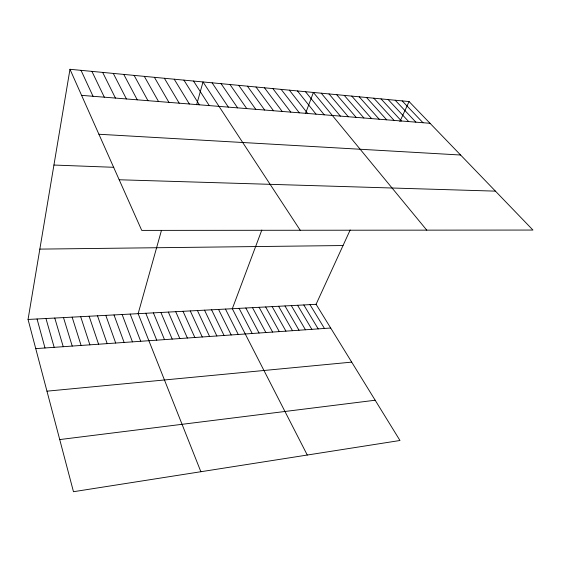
<?xml version="1.0" encoding="UTF-8"?>
<svg xmlns="http://www.w3.org/2000/svg" width="561" height="561" viewBox="0 0 561 561"><rect width="100%" height="100%" fill="white"/><g stroke="black" fill="none" stroke-linecap="round" stroke-linejoin="round"><path stroke-width="0.84" d="M350.169 229.989L316.081 304.307L399.979 440.497L73.477 491.709L28.05 319.454L69.978 69.291L409.074 101.555L532.95 230.052L141.737 230.396L69.978 69.291M161.4 230.592L138.146 313.669L200.873 471.724M196.63 104.739L203.012 81.948L300.219 230.255M261.812 230.052L232.317 308.711L307.267 455.034M305.521 113.462L313.403 92.453L426.753 230.143M399.881 121.59L409.074 101.555M59.725 439.572L375.176 400.231M46.963 391.171L351.698 362.125M35.743 348.619L330.688 328.017M28.05 319.454L316.081 304.307M39.838 249.112L343.037 245.536M119.184 179.765L495.433 191.133M53.933 165.046L113.764 167.304M98.911 134.247L460.616 155.018M81.59 95.363L430.035 123.294M402.167 100.896L423.001 122.733M395.196 100.237L415.89 122.158M388.142 99.563L408.703 121.583M381.024 98.883L401.438 121.001M373.822 98.203L394.095 120.412M366.55 97.509L386.676 119.816M359.201 96.808L379.173 119.22M351.775 96.099L371.578 118.609M344.265 95.391L363.907 117.992M336.67 94.669L356.151 117.375M328.998 93.939L348.304 116.744M321.243 93.196L340.366 116.106M305.472 91.695L324.223 114.816M297.456 90.938L316.018 114.156M289.35 90.167L307.709 113.49M281.152 89.381L299.308 112.817M272.863 88.596L290.801 112.137M264.476 87.797L282.204 111.443M255.998 86.99L273.495 110.748M247.422 86.177L264.687 110.04M238.741 85.349L255.774 109.325M229.968 84.515L246.756 108.603M221.083 83.666L237.619 107.873M212.1 82.818L228.376 107.13M193.531 81.05L209.26 105.594M183.931 80.132L199.372 104.802M174.219 79.213L189.359 104.002M309.967 304.63L324.461 328.451M303.803 304.953L318.185 328.893M164.38 78.274L179.211 103.189M297.582 305.282L311.846 329.335M291.313 305.612L305.457 329.784M154.415 77.327L168.931 102.361M284.981 305.948L299.006 330.233M278.6 306.278L292.498 330.688M144.331 76.366L158.518 101.527M272.162 306.622L285.935 331.144M265.669 306.958L279.308 331.607M134.114 75.398L147.964 100.685M259.119 307.309L272.625 332.077M252.506 307.652L265.879 332.547M123.771 74.41L137.277 99.83M245.837 308.003L259.07 333.024M239.105 308.361L252.198 333.5M113.287 73.414L126.435 98.96M225.466 309.076L238.264 334.475M102.67 72.404L115.454 98.077M218.552 309.441L231.195 334.966M211.574 309.805L224.063 335.464M91.92 71.38L104.318 97.186M204.534 310.177L216.869 335.969M197.43 310.549L209.597 336.481M81.022 70.342L93.035 96.282M190.263 310.927L202.262 336.993M183.019 311.306L194.856 337.505M175.719 311.692L187.381 338.031M168.342 312.077L179.829 338.556M160.902 312.47L172.206 339.089M153.391 312.863L164.506 339.629M145.804 313.262L156.729 340.169M130.18 314.083L140.713 341.291M122.137 314.511L132.459 341.866M114.009 314.938L124.121 342.448M105.805 315.366L115.692 343.037M97.509 315.801L107.179 343.634M89.136 316.243L98.582 344.23M80.679 316.692L89.886 344.84M72.131 317.14L81.1 345.457M63.498 317.589L72.222 346.074M54.775 318.052L63.246 346.698M45.96 318.515L54.179 347.336M37.054 318.985L45.006 347.974"/></g></svg>
